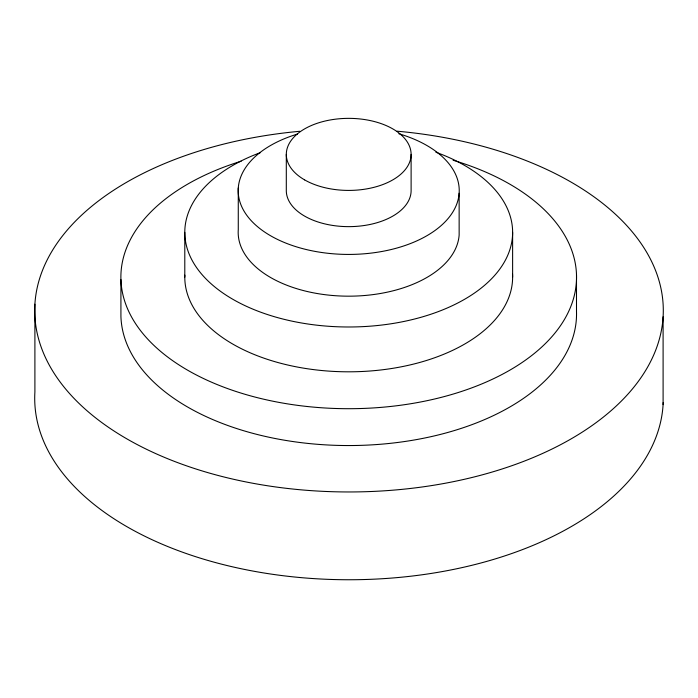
<?xml version="1.0" encoding="UTF-8"?>
<svg xmlns="http://www.w3.org/2000/svg" width="698" height="698" viewBox="0 0 698 698"><rect width="100%" height="100%" fill="white"/><g stroke="black" fill="none" stroke-linecap="round" stroke-linejoin="round"><path stroke-width="1.05" d="M663.1 316.831L663.1 404.613M576.496 274.776L576.496 311.613A227.827 131.529 0 0 1 352.856 445.525A227.827 131.529 0 0 1 120.92 316.403L120.92 279.575M512.62 232.355L512.62 277.176M459.144 193.25L459.144 234.999A110.528 63.815 0 0 1 344.14 296.118A110.528 63.815 0 0 1 238.271 229.721L238.271 187.98M411.113 154.389L411.113 190.615A62.41 36.034 0 0 1 348.703 226.641A62.41 36.034 0 0 1 286.302 190.615L286.302 154.389M184.796 232.355L184.796 277.176M34.9 304.18L34.9 391.971A314.292 181.454 0 0 0 339.9 579.672A314.292 181.454 0 0 0 663.205 402.484M397.04 131.18A314.292 181.454 0 0 1 613.019 408.949A314.292 181.454 0 0 1 85.662 409.552A314.292 181.454 0 0 1 299.73 131.294M435.875 152.216A163.917 94.631 0 0 1 473.227 293.902A163.917 94.631 0 0 1 224.992 294.434A163.917 94.631 0 0 1 260.502 152.592M453.098 160.261A227.827 131.529 0 0 1 526.283 359.575A227.827 131.529 0 0 1 173.401 361.18A227.827 131.529 0 0 1 241.133 161.229M512.533 274.105A163.917 94.631 0 0 1 349.593 371.807A163.917 94.631 0 0 1 184.83 275.125M398.846 133.746A110.528 63.815 0 0 1 434.88 230.576A110.528 63.815 0 0 1 263.338 231.143A110.528 63.815 0 0 1 297.444 134.077M304.581 179.866A62.41 36.034 0 0 0 408.984 163.716A62.41 36.034 0 0 0 332.553 119.585A62.41 36.034 0 0 0 304.581 179.866"/></g></svg>
